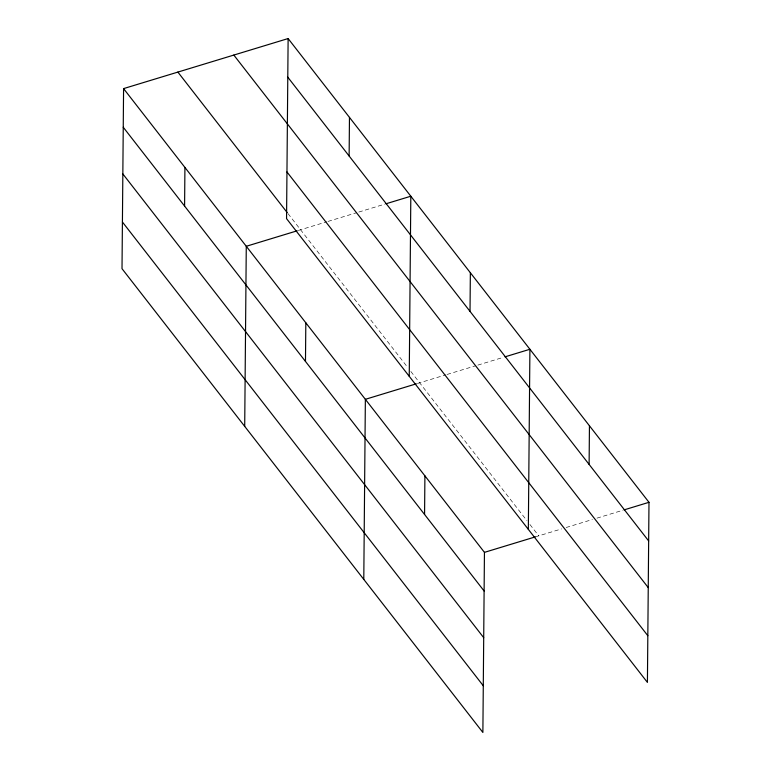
<?xml version="1.0" encoding="UTF-8"?>
<svg xmlns="http://www.w3.org/2000/svg" width="771" height="771" viewBox="0 0 771 771"><rect width="100%" height="100%" fill="white"/><g stroke="black" fill="none" stroke-linecap="round" stroke-linejoin="round"><path stroke-width="0.58" stroke-dasharray="3.85 2.89" d="M298.31 230.452L326.837 221.778M327.974 221.431L356.52 212.748M358.785 212.054L384.796 204.142M417.4 383.495L445.917 374.812M447.064 374.465L475.611 365.782M477.866 365.097L502.759 357.522M535.353 536.876L561.587 528.896M566.155 527.509L592.407 519.519M596.956 518.141L622.978 510.219M288.007 213.615L407.898 367.69M410.837 371.468L526.988 520.733M529.928 524.511L538.746 535.845"/><path stroke-width="1.16" d="M123.582 88.607L122.011 268.694L482.877 732.45L484.448 552.364L123.582 88.607L288.123 38.55L648.989 502.307L647.418 682.393L286.552 218.636L288.123 38.55M184.587 206.069L184.924 167.442M244.706 426.373L246.277 246.286L297.182 230.799M305.48 361.426L305.817 322.798M349.128 156.012L349.465 117.385M363.787 579.407L365.367 399.32L416.273 383.833M409.247 376.315L410.818 196.229L385.934 203.795M424.57 514.469L424.908 475.842M470.021 311.368L470.358 272.751M528.337 529.359L529.908 349.273L505.015 356.838M589.111 464.412L589.449 425.785M484.448 552.364L535.353 536.876M624.105 509.882L648.989 502.307M287.785 77.177L648.652 540.934M233.825 55.069L648.247 587.618M286.957 171.952L647.833 635.709M177.879 72.088L287.265 212.671M123.244 127.234L484.111 590.991M122.83 173.909L483.706 637.675M122.416 222.009L483.282 685.766"/></g></svg>
